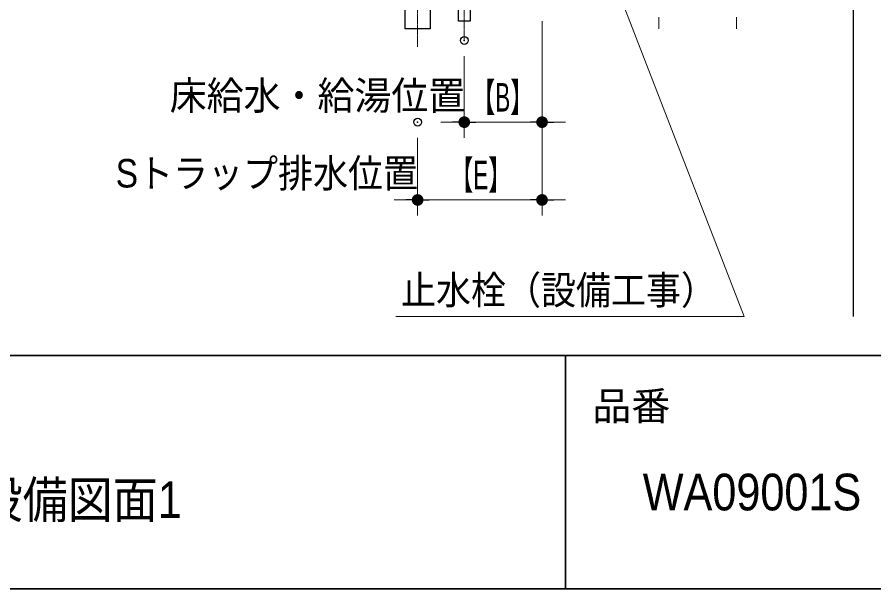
# Model space of a CAD drawing. Units: millimetres, scale not verified. Extents: x -6062 to 6062, y -3045 to 3045.
# Drawn here: x -1392 to -291, y -2770 to -2035 of the extents above; entities that cross this region are included whole.
import ezdxf
from ezdxf.enums import TextEntityAlignment as Align

# ---------------------------------------------------------------- set-up
doc = ezdxf.new("R2010")
doc.units = ezdxf.units.MM
doc.header["$LTSCALE"] = 20
doc.header["$PDMODE"] = 32
doc.header["$PDSIZE"] = 10
doc.linetypes.add('USER1', pattern=[2.91, 1.76, -0.4, 0.35, -0.4])
for name, color, linetype, lineweight in [('0-1_4給排水', 7, 'Continuous', 30), ('0-2_1図面枠', 7, 'Continuous', 20), ('0-4_0', 7, 'Continuous', 25), ('0-6_2寸法-2', 7, 'Continuous', 15), ('0-8_2寸法-3', 7, 'Continuous', 15)]:
    doc.layers.add(name, color=color, linetype=linetype, lineweight=lineweight)
doc.layers.add('0-5_Defpoints', color=7, linetype='Continuous')
doc.styles.add('ＭＳ Ｐゴシック', font='')
doc.styles.get('ＭＳ Ｐゴシック').set_extended_font_data('MS PGothic')

# ---------------------------------------------------------------- blocks, each defined once
blk = doc.blocks.new('グループ-12')
at = {"layer": '0-2_1図面枠', "lineweight": 35}
for p, q in [((-80000, -49400), (80000, -49400)), ((22000, -49400), (22000, -55400))]:
    blk.add_line(p, q, dxfattribs=at)
blk.add_lwpolyline([(-80000, 55400), (80000, 55400), (80000, -55400), (-80000, -55400)], close=True, dxfattribs=at)
blk = doc.blocks.new('図面枠')
at = {"layer": '0-2_1図面枠'}
blk.add_blockref('グループ-12', (0, 0), dxfattribs=at)
at = {"layer": '0-2_1図面枠', "style": 'ＭＳ Ｐゴシック'}
blk.add_text('品番', height=733.7, dxfattribs=at).set_placement((22696.5, -51284.2), align=Align.BOTTOM_LEFT)
blk = doc.blocks.new('グループ-27')
at = {"layer": '0-1_4給排水', "linetype": 'USER1', "lineweight": 15}
blk.add_line((19400, -39100), (19400, -41300), dxfattribs=at)
at = {"layer": '0-1_4給排水'}
blk.add_lwpolyline([(19200, -39600), (19200, -40200), (19600, -40200), (19600, -39600)], dxfattribs=at)
for points in [[(18800, -40200), (20000, -40200), (20000, -40400), (18800, -40400)], [(19250, -40400), (19550, -40400), (19550, -40800), (19250, -40800)]]:
    blk.add_lwpolyline(points, close=True, dxfattribs=at)
blk = doc.blocks.new('_Dot')
at = {"layer": '0-4_0'}
blk.add_line((-10, 0), (-20, 0), dxfattribs=at)
for points in [[(0, 0), (-10, 0), (-9.92, 1.25)], [(0, 0), (-9.92, -1.25), (-10, 0)], [(0, 0), (-9.92, 1.25), (-9.69, 2.49)], [(0, 0), (-9.69, -2.49), (-9.92, -1.25)], [(0, 0), (-9.69, 2.49), (-9.3, 3.68)], [(0, 0), (-9.3, -3.68), (-9.69, -2.49)], [(0, 0), (-9.3, 3.68), (-8.76, 4.82)], [(0, 0), (-8.76, -4.82), (-9.3, -3.68)], [(0, 0), (-8.76, 4.82), (-8.09, 5.88)], [(0, 0), (-8.09, -5.88), (-8.76, -4.82)], [(0, 0), (-8.09, 5.88), (-7.29, 6.85)], [(0, 0), (-7.29, -6.85), (-8.09, -5.88)], [(0, 0), (-7.29, 6.85), (-6.37, 7.71)], [(0, 0), (-6.37, -7.71), (-7.29, -6.85)], [(0, 0), (-6.37, 7.71), (-5.36, 8.44)], [(0, 0), (-5.36, -8.44), (-6.37, -7.71)], [(0, 0), (-5.36, 8.44), (-4.26, 9.05)], [(0, 0), (-4.26, -9.05), (-5.36, -8.44)], [(0, 0), (-4.26, 9.05), (-3.09, 9.51)], [(0, 0), (-3.09, -9.51), (-4.26, -9.05)], [(0, 0), (-3.09, 9.51), (-1.87, 9.82)], [(0, 0), (-1.87, -9.82), (-3.09, -9.51)], [(0, 0), (-1.87, 9.82), (-0.63, 9.98)], [(0, 0), (-0.63, -9.98), (-1.87, -9.82)], [(0, 0), (-0.63, 9.98), (0.63, 9.98)], [(0, 0), (0.63, -9.98), (-0.63, -9.98)], [(0, 0), (0.63, 9.98), (1.87, 9.82)], [(0, 0), (1.87, 9.82), (3.09, 9.51)], [(0, 0), (3.09, 9.51), (4.26, 9.05)], [(0, 0), (4.26, 9.05), (5.36, 8.44)], [(0, 0), (5.36, 8.44), (6.37, 7.71)], [(0, 0), (6.37, 7.71), (7.29, 6.85)], [(0, 0), (7.29, 6.85), (8.09, 5.88)], [(0, 0), (8.09, 5.88), (8.76, 4.82)], [(0, 0), (8.76, 4.82), (9.3, 3.68)], [(0, 0), (9.3, 3.68), (9.69, 2.49)], [(0, 0), (9.69, 2.49), (9.92, 1.25)], [(0, 0), (9.92, 1.25), (10, 0)], [(0, 0), (1.87, -9.82), (0.63, -9.98)], [(0, 0), (3.09, -9.51), (1.87, -9.82)], [(0, 0), (4.26, -9.05), (3.09, -9.51)], [(0, 0), (5.36, -8.44), (4.26, -9.05)], [(0, 0), (6.37, -7.71), (5.36, -8.44)], [(0, 0), (7.29, -6.85), (6.37, -7.71)], [(0, 0), (8.09, -5.88), (7.29, -6.85)], [(0, 0), (8.76, -4.82), (8.09, -5.88)], [(0, 0), (9.3, -3.68), (8.76, -4.82)], [(0, 0), (9.69, -2.49), (9.3, -3.68)], [(0, 0), (9.92, -1.25), (9.69, -2.49)], [(0, 0), (10, 0), (9.92, -1.25)]]:
    blk.add_solid(points, dxfattribs=at)
blk = doc.blocks.new('グループ-37')
at = {"layer": '0-1_4給排水', "linetype": 'USER1', "lineweight": 15}
blk.add_line((18200, -41460), (18200, -29380), dxfattribs=at)
at = {"layer": '0-1_4給排水'}
blk.add_lwpolyline([(17880, -40400), (18520, -40400), (18520, -41000), (17880, -41000)], close=True, dxfattribs=at)

msp = doc.modelspace()

# ---------------------------------------------------------------- linework, layer by layer
at = {"layer": '0-2_1図面枠', "lineweight": 30}
msp.add_line((-317.5, 1750), (-317.5, -2420), dxfattribs=at)
at = {"layer": '0-5_Defpoints'}
for p in [(-817.5, -2065), (-877.5, -2170), (-717.5, -2170), (-717.5, -2270)]:
    msp.add_point(p, dxfattribs=at)
at = {"layer": '0-6_2寸法-2'}
for p, q in [((-567.5, -2035.01), (-567.5, -2050.01)), ((-467.5, -2035.01), (-467.5, -2050.01)), ((-717.5, -2040), (-717.5, -2190)), ((-717.5, -2040), (-717.5, -2190)), ((-817.5, -2085), (-817.5, -2190)), ((-817.5, -2085), (-817.5, -2190)), ((-832.51, -2170), (-847.51, -2170)), ((-817.5, -2170), (-717.5, -2170)), ((-802.49, -2170), (-732.51, -2170)), ((-702.49, -2170), (-687.49, -2170)), ((-877.5, -2190), (-877.5, -2290)), ((-877.5, -2190), (-877.5, -2290)), ((-717.5, -2190), (-717.5, -2290)), ((-717.5, -2190), (-717.5, -2290)), ((-892.51, -2270), (-907.51, -2270)), ((-877.5, -2270), (-717.5, -2270)), ((-862.49, -2270), (-732.51, -2270)), ((-702.49, -2270), (-687.49, -2270))]:
    msp.add_line(p, q, dxfattribs=at)
at = {"layer": '0-8_2寸法-3'}
msp.add_lwpolyline([(-905.69, -2420), (-457.5, -2420), (-775.25, -1599.9)], dxfattribs=at)

# ---------------------------------------------------------------- block references
at = {"layer": '0-1_4給排水', "xscale": 0.05, "yscale": 0.05}
for name in ['グループ-37', 'グループ-27']:
    msp.add_blockref(name, (-1787.5, 0), dxfattribs=at)
at = {"layer": '0-2_1図面枠', "xscale": 0.05, "yscale": 0.05}
msp.add_blockref('図面枠', (-1787.5, 0), dxfattribs=at)
at = {"layer": '0-6_2寸法-2', "xscale": 0.7503418, "yscale": 0.7503418}
for p in [(-817.5, -2170), (-717.5, -2170), (-877.5, -2270), (-717.5, -2270)]:
    msp.add_blockref('_Dot', p, dxfattribs=at)
at = {"layer": '0-6_2寸法-2', "xscale": 0.7503418, "yscale": 0.7503418, "rotation": 180}
for p in [(-817.5, -2170), (-717.5, -2170), (-877.5, -2270), (-717.5, -2270)]:
    msp.add_blockref('_Dot', p, dxfattribs=at)

# ---------------------------------------------------------------- texts
at = {"layer": '0-2_1図面枠', "style": 'ＭＳ Ｐゴシック', "width": 0.9}
for s, p in [('WA09001S', (-587.98, -2683.26)), ('スキニブル600（WA09001S、WA09002S、WA09003S、WA09004S、WA09005S）＋ 洗面台 設備図面1', (-3839.98, -2693.18))]:
    msp.add_text(s, height=47.17, dxfattribs=at).set_placement(p, align=Align.BOTTOM_LEFT)
at = {"layer": '0-6_2寸法-2', "style": 'ＭＳ Ｐゴシック'}
for s, height, width, p in [('床給水・給湯位置', 36.66, 0.95, (-1196.31, -2165.12)), ('【B】', 36.69, 0.6, (-807.65, -2167.37)), ('Sトラップ排水位置', 36.66, 0.9, (-1265.79, -2265.02)), ('【E】', 36.69, 0.6, (-835.93, -2267.37))]:
    msp.add_text(s, height=height, dxfattribs=dict(at, width=width)).set_placement(p, align=Align.BOTTOM_LEFT)
at = {"layer": '0-8_2寸法-3', "style": 'ＭＳ Ｐゴシック', "width": 0.9}
msp.add_text('止水栓（設備工事）', height=36.66, dxfattribs=at).set_placement((-898.89, -2415.23), align=Align.BOTTOM_LEFT)

doc.saveas('drawing.dxf')
